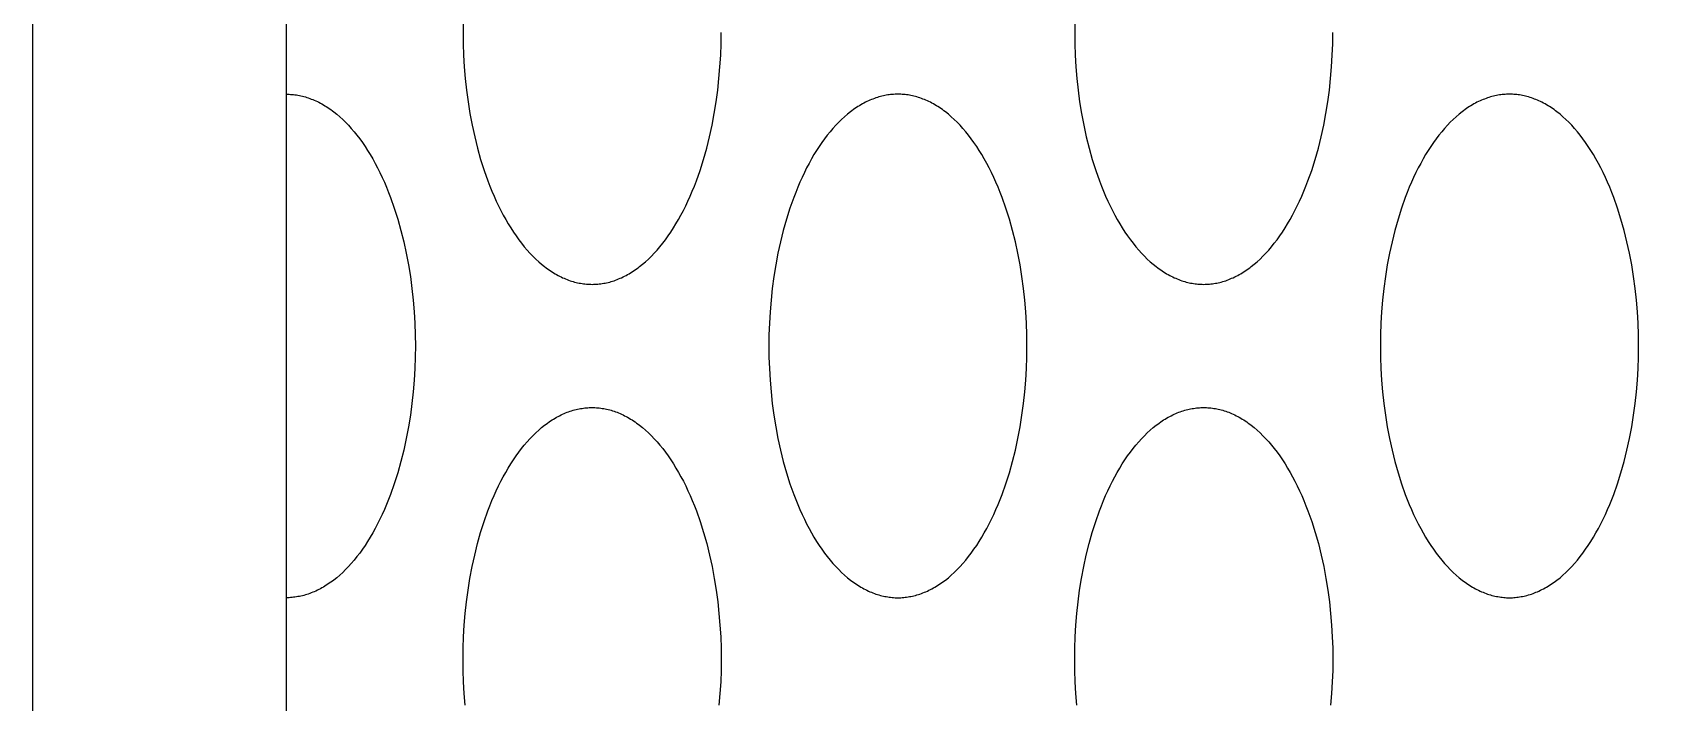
# Model space of a CAD drawing. Extents: x 958 to 1271, y 731 to 1450.
# Drawn here: x 958.2 to 1131, y 1019.7 to 1090.7 of the extents above; entities that cross this region are included whole.
import ezdxf

# ---------------------------------------------------------------- set-up
doc = ezdxf.new("R2010")
doc.units = 0
doc.layers.add('LAYER_05', color=5, linetype='CONTINUOUS')

msp = doc.modelspace()

# ---------------------------------------------------------------- linework, layer by layer
at = {"layer": 'LAYER_05'}
for points in [[(958.2, 731.46), (1271.35, 731.46), (1271.35, 1449.98), (958.2, 1449.98)], [(985.1, 758.36), (1244.45, 758.36), (1244.45, 1423.08), (985.1, 1423.08)], [(1049.94, 1084.19), (1049.79, 1084.19), (1049.64, 1084.18), (1049.48, 1084.17), (1049.33, 1084.16), (1049.17, 1084.15), (1049.02, 1084.13), (1048.87, 1084.11), (1048.71, 1084.08), (1048.55, 1084.05), (1048.4, 1084.02), (1048.24, 1083.98), (1048.08, 1083.94), (1047.92, 1083.9), (1047.77, 1083.85), (1047.61, 1083.8), (1047.45, 1083.74), (1047.29, 1083.68), (1047.13, 1083.62), (1046.97, 1083.55), (1046.81, 1083.48), (1046.65, 1083.41), (1046.49, 1083.33), (1046.33, 1083.25), (1046.17, 1083.16), (1046.01, 1083.07), (1045.86, 1082.97), (1045.7, 1082.87), (1045.54, 1082.77), (1045.38, 1082.66), (1045.22, 1082.55), (1045.06, 1082.43), (1044.9, 1082.31), (1044.59, 1082.06), (1044.27, 1081.79), (1043.96, 1081.51), (1043.66, 1081.21), (1043.35, 1080.89), (1043.05, 1080.55), (1042.75, 1080.2), (1042.45, 1079.84), (1042.16, 1079.45), (1041.87, 1079.06), (1041.59, 1078.64), (1041.32, 1078.22), (1041.04, 1077.78), (1040.78, 1077.32), (1040.52, 1076.85), (1040.26, 1076.37), (1040.02, 1075.87), (1039.78, 1075.37), (1039.54, 1074.85), (1039.32, 1074.32), (1039.1, 1073.78), (1038.89, 1073.23), (1038.49, 1072.1), (1038.12, 1070.94), (1037.79, 1069.75), (1037.49, 1068.54), (1037.22, 1067.32), (1036.99, 1066.08), (1036.79, 1064.84), (1036.62, 1063.59), (1036.49, 1062.35), (1036.38, 1061.11), (1036.31, 1059.89), (1036.27, 1058.68), (1036.26, 1057.49), (1036.27, 1056.3), (1036.31, 1055.09), (1036.38, 1053.87), (1036.49, 1052.63), (1036.62, 1051.39), (1036.79, 1050.14), (1036.99, 1048.9), (1037.22, 1047.66), (1037.49, 1046.43), (1037.79, 1045.22), (1038.12, 1044.04), (1038.49, 1042.88), (1038.89, 1041.75), (1039.1, 1041.2), (1039.32, 1040.66), (1039.54, 1040.13), (1039.78, 1039.61), (1040.02, 1039.1), (1040.26, 1038.61), (1040.52, 1038.13), (1040.78, 1037.66), (1041.04, 1037.2), (1041.32, 1036.76), (1041.59, 1036.33), (1041.87, 1035.92), (1042.16, 1035.52), (1042.45, 1035.14), (1042.75, 1034.77), (1043.05, 1034.42), (1043.35, 1034.09), (1043.66, 1033.77), (1043.96, 1033.47), (1044.27, 1033.18), (1044.59, 1032.91), (1044.9, 1032.66), (1045.06, 1032.54), (1045.22, 1032.43), (1045.38, 1032.32), (1045.54, 1032.21), (1045.7, 1032.1), (1045.86, 1032), (1046.01, 1031.91), (1046.17, 1031.82), (1046.33, 1031.73), (1046.49, 1031.65), (1046.65, 1031.57), (1046.81, 1031.49), (1046.97, 1031.42), (1047.13, 1031.36), (1047.29, 1031.29), (1047.45, 1031.23), (1047.61, 1031.18), (1047.77, 1031.13), (1047.92, 1031.08), (1048.08, 1031.03), (1048.24, 1030.99), (1048.4, 1030.96), (1048.55, 1030.92), (1048.71, 1030.9), (1048.87, 1030.87), (1049.02, 1030.85), (1049.17, 1030.83), (1049.33, 1030.81), (1049.48, 1030.8), (1049.64, 1030.79), (1049.79, 1030.79), (1049.94, 1030.79), (1050.09, 1030.79), (1050.24, 1030.79), (1050.4, 1030.8), (1050.55, 1030.81), (1050.7, 1030.83), (1050.86, 1030.85), (1051.01, 1030.87), (1051.17, 1030.9), (1051.32, 1030.92), (1051.48, 1030.96), (1051.64, 1030.99), (1051.8, 1031.03), (1051.95, 1031.08), (1052.11, 1031.13), (1052.27, 1031.18), (1052.43, 1031.23), (1052.59, 1031.29), (1052.75, 1031.36), (1052.91, 1031.42), (1053.07, 1031.49), (1053.22, 1031.57), (1053.38, 1031.65), (1053.54, 1031.73), (1053.7, 1031.82), (1053.86, 1031.91), (1054.02, 1032), (1054.18, 1032.1), (1054.34, 1032.21), (1054.5, 1032.32), (1054.66, 1032.43), (1054.82, 1032.54), (1054.97, 1032.66), (1055.29, 1032.91), (1055.6, 1033.18), (1055.91, 1033.47), (1056.22, 1033.77), (1056.53, 1034.09), (1056.83, 1034.42), (1057.13, 1034.77), (1057.43, 1035.14), (1057.72, 1035.52), (1058, 1035.92), (1058.29, 1036.33), (1058.56, 1036.76), (1058.83, 1037.2), (1059.1, 1037.66), (1059.36, 1038.13), (1059.61, 1038.61), (1059.86, 1039.1), (1060.1, 1039.61), (1060.33, 1040.13), (1060.56, 1040.66), (1060.78, 1041.2), (1060.99, 1041.75), (1061.39, 1042.88), (1061.76, 1044.04), (1062.09, 1045.22), (1062.39, 1046.43), (1062.66, 1047.66), (1062.89, 1048.9), (1063.09, 1050.14), (1063.26, 1051.39), (1063.39, 1052.63), (1063.49, 1053.87), (1063.56, 1055.09), (1063.61, 1056.3), (1063.62, 1057.49), (1063.61, 1058.68), (1063.56, 1059.89), (1063.49, 1061.11), (1063.39, 1062.35), (1063.26, 1063.59), (1063.09, 1064.84), (1062.89, 1066.08), (1062.66, 1067.32), (1062.39, 1068.54), (1062.09, 1069.75), (1061.76, 1070.94), (1061.39, 1072.1), (1060.99, 1073.23), (1060.78, 1073.78), (1060.56, 1074.32), (1060.33, 1074.85), (1060.1, 1075.37), (1059.86, 1075.87), (1059.61, 1076.37), (1059.36, 1076.85), (1059.1, 1077.32), (1058.83, 1077.78), (1058.56, 1078.22), (1058.29, 1078.64), (1058, 1079.06), (1057.72, 1079.45), (1057.43, 1079.84), (1057.13, 1080.2), (1056.83, 1080.55), (1056.53, 1080.89), (1056.22, 1081.21), (1055.91, 1081.51), (1055.6, 1081.79), (1055.29, 1082.06), (1054.97, 1082.31), (1054.82, 1082.43), (1054.66, 1082.55), (1054.5, 1082.66), (1054.34, 1082.77), (1054.18, 1082.87), (1054.02, 1082.97), (1053.86, 1083.07), (1053.7, 1083.16), (1053.54, 1083.25), (1053.38, 1083.33), (1053.22, 1083.41), (1053.07, 1083.48), (1052.91, 1083.55), (1052.75, 1083.62), (1052.59, 1083.68), (1052.43, 1083.74), (1052.27, 1083.8), (1052.11, 1083.85), (1051.95, 1083.9), (1051.8, 1083.94), (1051.64, 1083.98), (1051.48, 1084.02), (1051.32, 1084.05), (1051.17, 1084.08), (1051.01, 1084.11), (1050.86, 1084.13), (1050.7, 1084.15), (1050.55, 1084.16), (1050.4, 1084.17), (1050.24, 1084.18), (1050.09, 1084.19)], [(1114.78, 1084.19), (1114.62, 1084.19), (1114.47, 1084.18), (1114.32, 1084.17), (1114.17, 1084.16), (1114.01, 1084.15), (1113.86, 1084.13), (1113.7, 1084.11), (1113.55, 1084.08), (1113.39, 1084.05), (1113.23, 1084.02), (1113.08, 1083.98), (1112.92, 1083.94), (1112.76, 1083.9), (1112.6, 1083.85), (1112.45, 1083.8), (1112.29, 1083.74), (1112.13, 1083.68), (1111.97, 1083.62), (1111.81, 1083.55), (1111.65, 1083.48), (1111.49, 1083.41), (1111.33, 1083.33), (1111.17, 1083.25), (1111.01, 1083.16), (1110.85, 1083.07), (1110.69, 1082.97), (1110.53, 1082.87), (1110.37, 1082.77), (1110.22, 1082.66), (1110.06, 1082.55), (1109.9, 1082.43), (1109.74, 1082.31), (1109.43, 1082.06), (1109.11, 1081.79), (1108.8, 1081.51), (1108.49, 1081.21), (1108.19, 1080.89), (1107.88, 1080.55), (1107.59, 1080.2), (1107.29, 1079.84), (1107, 1079.45), (1106.71, 1079.06), (1106.43, 1078.64), (1106.15, 1078.22), (1105.88, 1077.78), (1105.62, 1077.32), (1105.36, 1076.85), (1105.1, 1076.37), (1104.86, 1075.87), (1104.61, 1075.37), (1104.38, 1074.85), (1104.15, 1074.32), (1103.94, 1073.78), (1103.72, 1073.23), (1103.33, 1072.1), (1102.96, 1070.94), (1102.62, 1069.75), (1102.32, 1068.54), (1102.06, 1067.32), (1101.82, 1066.08), (1101.62, 1064.84), (1101.46, 1063.59), (1101.32, 1062.35), (1101.22, 1061.11), (1101.15, 1059.89), (1101.11, 1058.68), (1101.1, 1057.49), (1101.11, 1056.3), (1101.15, 1055.09), (1101.22, 1053.87), (1101.32, 1052.63), (1101.46, 1051.39), (1101.62, 1050.14), (1101.82, 1048.9), (1102.06, 1047.66), (1102.32, 1046.43), (1102.62, 1045.22), (1102.96, 1044.04), (1103.33, 1042.88), (1103.72, 1041.75), (1103.94, 1041.2), (1104.15, 1040.66), (1104.38, 1040.13), (1104.61, 1039.61), (1104.86, 1039.1), (1105.1, 1038.61), (1105.36, 1038.13), (1105.62, 1037.66), (1105.88, 1037.2), (1106.15, 1036.76), (1106.43, 1036.33), (1106.71, 1035.92), (1107, 1035.52), (1107.29, 1035.14), (1107.59, 1034.77), (1107.88, 1034.42), (1108.19, 1034.09), (1108.49, 1033.77), (1108.8, 1033.47), (1109.11, 1033.18), (1109.43, 1032.91), (1109.74, 1032.66), (1109.9, 1032.54), (1110.06, 1032.43), (1110.22, 1032.32), (1110.37, 1032.21), (1110.53, 1032.1), (1110.69, 1032), (1110.85, 1031.91), (1111.01, 1031.82), (1111.17, 1031.73), (1111.33, 1031.65), (1111.49, 1031.57), (1111.65, 1031.49), (1111.81, 1031.42), (1111.97, 1031.36), (1112.13, 1031.29), (1112.29, 1031.23), (1112.45, 1031.18), (1112.6, 1031.13), (1112.76, 1031.08), (1112.92, 1031.03), (1113.08, 1030.99), (1113.23, 1030.96), (1113.39, 1030.92), (1113.55, 1030.9), (1113.7, 1030.87), (1113.86, 1030.85), (1114.01, 1030.83), (1114.17, 1030.81), (1114.32, 1030.8), (1114.47, 1030.79), (1114.62, 1030.79), (1114.78, 1030.79), (1114.93, 1030.79), (1115.08, 1030.79), (1115.23, 1030.8), (1115.39, 1030.81), (1115.54, 1030.83), (1115.69, 1030.85), (1115.85, 1030.87), (1116.01, 1030.9), (1116.16, 1030.92), (1116.32, 1030.96), (1116.48, 1030.99), (1116.63, 1031.03), (1116.79, 1031.08), (1116.95, 1031.13), (1117.11, 1031.18), (1117.27, 1031.23), (1117.42, 1031.29), (1117.58, 1031.36), (1117.74, 1031.42), (1117.9, 1031.49), (1118.06, 1031.57), (1118.22, 1031.65), (1118.38, 1031.73), (1118.54, 1031.82), (1118.7, 1031.91), (1118.86, 1032), (1119.02, 1032.1), (1119.18, 1032.21), (1119.34, 1032.32), (1119.5, 1032.43), (1119.65, 1032.54), (1119.81, 1032.66), (1120.13, 1032.91), (1120.44, 1033.18), (1120.75, 1033.47), (1121.06, 1033.77), (1121.37, 1034.09), (1121.67, 1034.42), (1121.97, 1034.77), (1122.26, 1035.14), (1122.55, 1035.52), (1122.84, 1035.92), (1123.12, 1036.33), (1123.4, 1036.76), (1123.67, 1037.2), (1123.94, 1037.66), (1124.2, 1038.13), (1124.45, 1038.61), (1124.7, 1039.1), (1124.94, 1039.61), (1125.17, 1040.13), (1125.4, 1040.66), (1125.62, 1041.2), (1125.83, 1041.75), (1126.23, 1042.88), (1126.59, 1044.04), (1126.93, 1045.22), (1127.23, 1046.43), (1127.5, 1047.66), (1127.73, 1048.9), (1127.93, 1050.14), (1128.1, 1051.39), (1128.23, 1052.63), (1128.33, 1053.87), (1128.4, 1055.09), (1128.44, 1056.3), (1128.46, 1057.49), (1128.44, 1058.68), (1128.4, 1059.89), (1128.33, 1061.11), (1128.23, 1062.35), (1128.1, 1063.59), (1127.93, 1064.84), (1127.73, 1066.08), (1127.5, 1067.32), (1127.23, 1068.54), (1126.93, 1069.75), (1126.59, 1070.94), (1126.23, 1072.1), (1125.83, 1073.23), (1125.62, 1073.78), (1125.4, 1074.32), (1125.17, 1074.85), (1124.94, 1075.37), (1124.7, 1075.87), (1124.45, 1076.37), (1124.2, 1076.85), (1123.94, 1077.32), (1123.67, 1077.78), (1123.4, 1078.22), (1123.12, 1078.64), (1122.84, 1079.06), (1122.55, 1079.45), (1122.26, 1079.84), (1121.97, 1080.2), (1121.67, 1080.55), (1121.37, 1080.89), (1121.06, 1081.21), (1120.75, 1081.51), (1120.44, 1081.79), (1120.13, 1082.06), (1119.81, 1082.31), (1119.65, 1082.43), (1119.5, 1082.55), (1119.34, 1082.66), (1119.18, 1082.77), (1119.02, 1082.87), (1118.86, 1082.97), (1118.7, 1083.07), (1118.54, 1083.16), (1118.38, 1083.25), (1118.22, 1083.33), (1118.06, 1083.41), (1117.9, 1083.48), (1117.74, 1083.55), (1117.58, 1083.62), (1117.42, 1083.68), (1117.27, 1083.74), (1117.11, 1083.8), (1116.95, 1083.85), (1116.79, 1083.9), (1116.63, 1083.94), (1116.48, 1083.98), (1116.32, 1084.02), (1116.16, 1084.05), (1116.01, 1084.08), (1115.85, 1084.11), (1115.69, 1084.13), (1115.54, 1084.15), (1115.39, 1084.16), (1115.23, 1084.17), (1115.08, 1084.18), (1114.93, 1084.19)]]:
    msp.add_lwpolyline(points, close=True, dxfattribs=at)
for points in [[(1003.85, 1091.91), (1003.84, 1090.72), (1003.85, 1089.53), (1003.89, 1088.33), (1003.97, 1087.1), (1004.07, 1085.87), (1004.2, 1084.62), (1004.37, 1083.38), (1004.57, 1082.13), (1004.8, 1080.9), (1005.07, 1079.67), (1005.37, 1078.46), (1005.7, 1077.27), (1006.07, 1076.11), (1006.47, 1074.99), (1006.68, 1074.44), (1006.9, 1073.9), (1007.12, 1073.37), (1007.36, 1072.85), (1007.6, 1072.34), (1007.85, 1071.84), (1008.1, 1071.36), (1008.36, 1070.89), (1008.63, 1070.44), (1008.9, 1070), (1009.17, 1069.57), (1009.46, 1069.16), (1009.74, 1068.76), (1010.03, 1068.38), (1010.33, 1068.01), (1010.63, 1067.66), (1010.93, 1067.32), (1011.24, 1067.01), (1011.54, 1066.7), (1011.86, 1066.42), (1012.17, 1066.15), (1012.48, 1065.9), (1012.64, 1065.78), (1012.8, 1065.66), (1012.96, 1065.55), (1013.12, 1065.44), (1013.28, 1065.34), (1013.44, 1065.24), (1013.6, 1065.15), (1013.76, 1065.05), (1013.92, 1064.97), (1014.07, 1064.88), (1014.23, 1064.81), (1014.39, 1064.73), (1014.55, 1064.66), (1014.71, 1064.59), (1014.87, 1064.53), (1015.03, 1064.47), (1015.19, 1064.41), (1015.35, 1064.36), (1015.51, 1064.31), (1015.66, 1064.27), (1015.82, 1064.23), (1015.98, 1064.19), (1016.13, 1064.16), (1016.29, 1064.13), (1016.45, 1064.11), (1016.6, 1064.08), (1016.76, 1064.07), (1016.91, 1064.05), (1017.06, 1064.04), (1017.22, 1064.03), (1017.37, 1064.03), (1017.52, 1064.02), (1017.67, 1064.03), (1017.82, 1064.03), (1017.98, 1064.04), (1018.13, 1064.05), (1018.28, 1064.07), (1018.44, 1064.08), (1018.59, 1064.11), (1018.75, 1064.13), (1018.91, 1064.16), (1019.06, 1064.19), (1019.22, 1064.23), (1019.38, 1064.27), (1019.53, 1064.31), (1019.69, 1064.36), (1019.85, 1064.41), (1020.01, 1064.47), (1020.17, 1064.53), (1020.33, 1064.59), (1020.49, 1064.66), (1020.65, 1064.73), (1020.81, 1064.81), (1020.97, 1064.88), (1021.12, 1064.97), (1021.28, 1065.05), (1021.44, 1065.15), (1021.6, 1065.24), (1021.76, 1065.34), (1021.92, 1065.44), (1022.08, 1065.55), (1022.24, 1065.66), (1022.4, 1065.78), (1022.56, 1065.9), (1022.87, 1066.15), (1023.18, 1066.42), (1023.5, 1066.7), (1023.8, 1067.01), (1024.11, 1067.32), (1024.41, 1067.66), (1024.71, 1068.01), (1025.01, 1068.38), (1025.3, 1068.76), (1025.58, 1069.16), (1025.87, 1069.57), (1026.14, 1070), (1026.41, 1070.44), (1026.68, 1070.89), (1026.94, 1071.36), (1027.19, 1071.84), (1027.44, 1072.34), (1027.68, 1072.85), (1027.92, 1073.37), (1028.14, 1073.9), (1028.36, 1074.44), (1028.57, 1074.99), (1028.97, 1076.11), (1029.34, 1077.27), (1029.67, 1078.46), (1029.97, 1079.67), (1030.24, 1080.9), (1030.47, 1082.13), (1030.67, 1083.38), (1030.84, 1084.62), (1030.97, 1085.87), (1031.07, 1087.1), (1031.15, 1088.33), (1031.19, 1089.53), (1031.2, 1090.72)], [(1068.69, 1091.91), (1068.68, 1090.72), (1068.69, 1089.53), (1068.73, 1088.33), (1068.8, 1087.1), (1068.9, 1085.87), (1069.04, 1084.62), (1069.2, 1083.38), (1069.4, 1082.13), (1069.64, 1080.9), (1069.9, 1079.67), (1070.2, 1078.46), (1070.54, 1077.27), (1070.91, 1076.11), (1071.31, 1074.99), (1071.52, 1074.44), (1071.74, 1073.9), (1071.96, 1073.37), (1072.2, 1072.85), (1072.44, 1072.34), (1072.68, 1071.84), (1072.94, 1071.36), (1073.2, 1070.89), (1073.46, 1070.44), (1073.73, 1070), (1074.01, 1069.57), (1074.29, 1069.16), (1074.58, 1068.76), (1074.87, 1068.38), (1075.17, 1068.01), (1075.47, 1067.66), (1075.77, 1067.32), (1076.07, 1067.01), (1076.38, 1066.7), (1076.69, 1066.42), (1077.01, 1066.15), (1077.32, 1065.9), (1077.48, 1065.78), (1077.64, 1065.66), (1077.8, 1065.55), (1077.96, 1065.44), (1078.11, 1065.34), (1078.27, 1065.24), (1078.43, 1065.15), (1078.59, 1065.05), (1078.75, 1064.97), (1078.91, 1064.88), (1079.07, 1064.81), (1079.23, 1064.73), (1079.39, 1064.66), (1079.55, 1064.59), (1079.71, 1064.53), (1079.87, 1064.47), (1080.03, 1064.41), (1080.19, 1064.36), (1080.34, 1064.31), (1080.5, 1064.27), (1080.66, 1064.23), (1080.82, 1064.19), (1080.97, 1064.16), (1081.13, 1064.13), (1081.28, 1064.11), (1081.44, 1064.08), (1081.59, 1064.07), (1081.75, 1064.05), (1081.9, 1064.04), (1082.05, 1064.03), (1082.21, 1064.03), (1082.36, 1064.02), (1082.51, 1064.03), (1082.66, 1064.03), (1082.81, 1064.04), (1082.97, 1064.05), (1083.12, 1064.07), (1083.28, 1064.08), (1083.43, 1064.11), (1083.59, 1064.13), (1083.74, 1064.16), (1083.9, 1064.19), (1084.06, 1064.23), (1084.21, 1064.27), (1084.37, 1064.31), (1084.53, 1064.36), (1084.69, 1064.41), (1084.85, 1064.47), (1085.01, 1064.53), (1085.17, 1064.59), (1085.32, 1064.66), (1085.48, 1064.73), (1085.64, 1064.81), (1085.8, 1064.88), (1085.96, 1064.97), (1086.12, 1065.05), (1086.28, 1065.15), (1086.44, 1065.24), (1086.6, 1065.34), (1086.76, 1065.44), (1086.92, 1065.55), (1087.08, 1065.66), (1087.24, 1065.78), (1087.39, 1065.9), (1087.71, 1066.15), (1088.02, 1066.42), (1088.33, 1066.7), (1088.64, 1067.01), (1088.95, 1067.32), (1089.25, 1067.66), (1089.55, 1068.01), (1089.84, 1068.38), (1090.14, 1068.76), (1090.42, 1069.16), (1090.7, 1069.57), (1090.98, 1070), (1091.25, 1070.44), (1091.52, 1070.89), (1091.78, 1071.36), (1092.03, 1071.84), (1092.28, 1072.34), (1092.52, 1072.85), (1092.75, 1073.37), (1092.98, 1073.9), (1093.2, 1074.44), (1093.41, 1074.99), (1093.81, 1076.11), (1094.18, 1077.27), (1094.51, 1078.46), (1094.81, 1079.67), (1095.08, 1080.9), (1095.31, 1082.13), (1095.51, 1083.38), (1095.68, 1084.62), (1095.81, 1085.87), (1095.91, 1087.1), (1095.98, 1088.33), (1096.03, 1089.53), (1096.04, 1090.72)], [(985.1, 1084.19), (985.25, 1084.19), (985.4, 1084.18), (985.56, 1084.17), (985.71, 1084.16), (985.87, 1084.15), (986.02, 1084.13), (986.17, 1084.11), (986.33, 1084.08), (986.49, 1084.05), (986.64, 1084.02), (986.8, 1083.98), (986.96, 1083.94), (987.12, 1083.9), (987.27, 1083.85), (987.43, 1083.8), (987.59, 1083.74), (987.75, 1083.68), (987.91, 1083.62), (988.07, 1083.55), (988.23, 1083.48), (988.39, 1083.41), (988.55, 1083.33), (988.71, 1083.25), (988.87, 1083.16), (989.03, 1083.07), (989.18, 1082.97), (989.34, 1082.87), (989.5, 1082.77), (989.66, 1082.66), (989.82, 1082.55), (989.98, 1082.43), (990.14, 1082.31), (990.45, 1082.06), (990.77, 1081.79), (991.08, 1081.51), (991.38, 1081.21), (991.69, 1080.89), (991.99, 1080.55), (992.29, 1080.2), (992.59, 1079.84), (992.88, 1079.45), (993.17, 1079.06), (993.45, 1078.64), (993.72, 1078.22), (994, 1077.78), (994.26, 1077.32), (994.52, 1076.85), (994.78, 1076.37), (995.02, 1075.87), (995.26, 1075.37), (995.5, 1074.85), (995.72, 1074.32), (995.94, 1073.78), (996.15, 1073.23), (996.55, 1072.1), (996.92, 1070.94), (997.25, 1069.75), (997.55, 1068.54), (997.82, 1067.32), (998.06, 1066.08), (998.25, 1064.84), (998.42, 1063.59), (998.55, 1062.35), (998.66, 1061.11), (998.73, 1059.89), (998.77, 1058.68), (998.78, 1057.49), (998.77, 1056.3), (998.73, 1055.09), (998.66, 1053.87), (998.55, 1052.63), (998.42, 1051.39), (998.25, 1050.14), (998.06, 1048.9), (997.82, 1047.66), (997.55, 1046.43), (997.25, 1045.22), (996.92, 1044.04), (996.55, 1042.88), (996.15, 1041.75), (995.94, 1041.2), (995.72, 1040.66), (995.5, 1040.13), (995.26, 1039.61), (995.02, 1039.1), (994.78, 1038.61), (994.52, 1038.13), (994.26, 1037.66), (994, 1037.2), (993.72, 1036.76), (993.45, 1036.33), (993.17, 1035.92), (992.88, 1035.52), (992.59, 1035.14), (992.29, 1034.77), (991.99, 1034.42), (991.69, 1034.09), (991.38, 1033.77), (991.08, 1033.47), (990.77, 1033.18), (990.45, 1032.91), (990.14, 1032.66), (989.98, 1032.54), (989.82, 1032.43), (989.66, 1032.32), (989.5, 1032.21), (989.34, 1032.1), (989.18, 1032), (989.03, 1031.91), (988.87, 1031.82), (988.71, 1031.73), (988.55, 1031.65), (988.39, 1031.57), (988.23, 1031.49), (988.07, 1031.42), (987.91, 1031.36), (987.75, 1031.29), (987.59, 1031.23), (987.43, 1031.18), (987.27, 1031.13), (987.12, 1031.08), (986.96, 1031.03), (986.8, 1030.99), (986.64, 1030.96), (986.49, 1030.92), (986.33, 1030.9), (986.17, 1030.87), (986.02, 1030.85), (985.87, 1030.83), (985.71, 1030.81), (985.56, 1030.8), (985.4, 1030.79), (985.25, 1030.79), (985.1, 1030.79)], [(1004.07, 1019.39), (1003.97, 1020.63), (1003.89, 1021.85), (1003.85, 1023.06), (1003.84, 1024.25), (1003.85, 1025.44), (1003.89, 1026.65), (1003.97, 1027.88), (1004.07, 1029.11), (1004.2, 1030.35), (1004.37, 1031.6), (1004.57, 1032.84), (1004.8, 1034.08), (1005.07, 1035.31), (1005.37, 1036.52), (1005.7, 1037.7), (1006.07, 1038.86), (1006.47, 1039.99), (1006.68, 1040.54), (1006.9, 1041.08), (1007.12, 1041.61), (1007.36, 1042.13), (1007.6, 1042.64), (1007.85, 1043.13), (1008.1, 1043.61), (1008.36, 1044.08), (1008.63, 1044.54), (1008.9, 1044.98), (1009.17, 1045.41), (1009.46, 1045.82), (1009.74, 1046.22), (1010.03, 1046.6), (1010.33, 1046.97), (1010.63, 1047.32), (1010.93, 1047.65), (1011.24, 1047.97), (1011.54, 1048.27), (1011.86, 1048.56), (1012.17, 1048.83), (1012.48, 1049.08), (1012.64, 1049.2), (1012.8, 1049.31), (1012.96, 1049.43), (1013.12, 1049.53), (1013.28, 1049.64), (1013.44, 1049.74), (1013.6, 1049.83), (1013.76, 1049.92), (1013.92, 1050.01), (1014.07, 1050.09), (1014.23, 1050.17), (1014.39, 1050.25), (1014.55, 1050.32), (1014.71, 1050.38), (1014.87, 1050.45), (1015.03, 1050.51), (1015.19, 1050.56), (1015.35, 1050.61), (1015.51, 1050.66), (1015.66, 1050.71), (1015.82, 1050.75), (1015.98, 1050.78), (1016.13, 1050.82), (1016.29, 1050.84), (1016.45, 1050.87), (1016.6, 1050.89), (1016.76, 1050.91), (1016.91, 1050.93), (1017.06, 1050.94), (1017.22, 1050.95), (1017.37, 1050.95), (1017.52, 1050.95), (1017.67, 1050.95), (1017.82, 1050.95), (1017.98, 1050.94), (1018.13, 1050.93), (1018.28, 1050.91), (1018.44, 1050.89), (1018.59, 1050.87), (1018.75, 1050.84), (1018.91, 1050.82), (1019.06, 1050.78), (1019.22, 1050.75), (1019.38, 1050.71), (1019.53, 1050.66), (1019.69, 1050.61), (1019.85, 1050.56), (1020.01, 1050.51), (1020.17, 1050.45), (1020.33, 1050.38), (1020.49, 1050.32), (1020.65, 1050.25), (1020.81, 1050.17), (1020.97, 1050.09), (1021.12, 1050.01), (1021.28, 1049.92), (1021.44, 1049.83), (1021.6, 1049.74), (1021.76, 1049.64), (1021.92, 1049.53), (1022.08, 1049.43), (1022.24, 1049.31), (1022.4, 1049.2), (1022.56, 1049.08), (1022.87, 1048.83), (1023.18, 1048.56), (1023.5, 1048.27), (1023.8, 1047.97), (1024.11, 1047.65), (1024.41, 1047.32), (1024.71, 1046.97), (1025.01, 1046.6), (1025.3, 1046.22), (1025.58, 1045.82), (1025.87, 1045.41), (1026.14, 1044.98), (1026.41, 1044.54), (1026.68, 1044.08), (1026.94, 1043.61), (1027.19, 1043.13), (1027.44, 1042.64), (1027.68, 1042.13), (1027.92, 1041.61), (1028.14, 1041.08), (1028.36, 1040.54), (1028.57, 1039.99), (1028.97, 1038.86), (1029.34, 1037.7), (1029.67, 1036.52), (1029.97, 1035.31), (1030.24, 1034.08), (1030.47, 1032.84), (1030.67, 1031.6), (1030.84, 1030.35), (1030.97, 1029.11), (1031.07, 1027.88), (1031.15, 1026.65), (1031.19, 1025.44), (1031.2, 1024.25), (1031.19, 1023.06), (1031.15, 1021.85), (1031.07, 1020.63), (1030.97, 1019.39)], [(1068.9, 1019.39), (1068.8, 1020.63), (1068.73, 1021.85), (1068.69, 1023.06), (1068.68, 1024.25), (1068.69, 1025.44), (1068.73, 1026.65), (1068.8, 1027.88), (1068.9, 1029.11), (1069.04, 1030.35), (1069.2, 1031.6), (1069.4, 1032.84), (1069.64, 1034.08), (1069.9, 1035.31), (1070.2, 1036.52), (1070.54, 1037.7), (1070.91, 1038.86), (1071.31, 1039.99), (1071.52, 1040.54), (1071.74, 1041.08), (1071.96, 1041.61), (1072.2, 1042.13), (1072.44, 1042.64), (1072.68, 1043.13), (1072.94, 1043.61), (1073.2, 1044.08), (1073.46, 1044.54), (1073.73, 1044.98), (1074.01, 1045.41), (1074.29, 1045.82), (1074.58, 1046.22), (1074.87, 1046.6), (1075.17, 1046.97), (1075.47, 1047.32), (1075.77, 1047.65), (1076.07, 1047.97), (1076.38, 1048.27), (1076.69, 1048.56), (1077.01, 1048.83), (1077.32, 1049.08), (1077.48, 1049.2), (1077.64, 1049.31), (1077.8, 1049.43), (1077.96, 1049.53), (1078.11, 1049.64), (1078.27, 1049.74), (1078.43, 1049.83), (1078.59, 1049.92), (1078.75, 1050.01), (1078.91, 1050.09), (1079.07, 1050.17), (1079.23, 1050.25), (1079.39, 1050.32), (1079.55, 1050.38), (1079.71, 1050.45), (1079.87, 1050.51), (1080.03, 1050.56), (1080.19, 1050.61), (1080.34, 1050.66), (1080.5, 1050.71), (1080.66, 1050.75), (1080.82, 1050.78), (1080.97, 1050.82), (1081.13, 1050.84), (1081.28, 1050.87), (1081.44, 1050.89), (1081.59, 1050.91), (1081.75, 1050.93), (1081.9, 1050.94), (1082.05, 1050.95), (1082.21, 1050.95), (1082.36, 1050.95), (1082.51, 1050.95), (1082.66, 1050.95), (1082.81, 1050.94), (1082.97, 1050.93), (1083.12, 1050.91), (1083.28, 1050.89), (1083.43, 1050.87), (1083.59, 1050.84), (1083.74, 1050.82), (1083.9, 1050.78), (1084.06, 1050.75), (1084.21, 1050.71), (1084.37, 1050.66), (1084.53, 1050.61), (1084.69, 1050.56), (1084.85, 1050.51), (1085.01, 1050.45), (1085.17, 1050.38), (1085.32, 1050.32), (1085.48, 1050.25), (1085.64, 1050.17), (1085.8, 1050.09), (1085.96, 1050.01), (1086.12, 1049.92), (1086.28, 1049.83), (1086.44, 1049.74), (1086.6, 1049.64), (1086.76, 1049.53), (1086.92, 1049.43), (1087.08, 1049.31), (1087.24, 1049.2), (1087.39, 1049.08), (1087.71, 1048.83), (1088.02, 1048.56), (1088.33, 1048.27), (1088.64, 1047.97), (1088.95, 1047.65), (1089.25, 1047.32), (1089.55, 1046.97), (1089.84, 1046.6), (1090.14, 1046.22), (1090.42, 1045.82), (1090.7, 1045.41), (1090.98, 1044.98), (1091.25, 1044.54), (1091.52, 1044.08), (1091.78, 1043.61), (1092.03, 1043.13), (1092.28, 1042.64), (1092.52, 1042.13), (1092.75, 1041.61), (1092.98, 1041.08), (1093.2, 1040.54), (1093.41, 1039.99), (1093.81, 1038.86), (1094.18, 1037.7), (1094.51, 1036.52), (1094.81, 1035.31), (1095.08, 1034.08), (1095.31, 1032.84), (1095.51, 1031.6), (1095.68, 1030.35), (1095.81, 1029.11), (1095.91, 1027.88), (1095.98, 1026.65), (1096.03, 1025.44), (1096.04, 1024.25), (1096.03, 1023.06), (1095.98, 1021.85), (1095.91, 1020.63), (1095.81, 1019.39)]]:
    msp.add_lwpolyline(points, dxfattribs=at)

doc.saveas('drawing.dxf')
